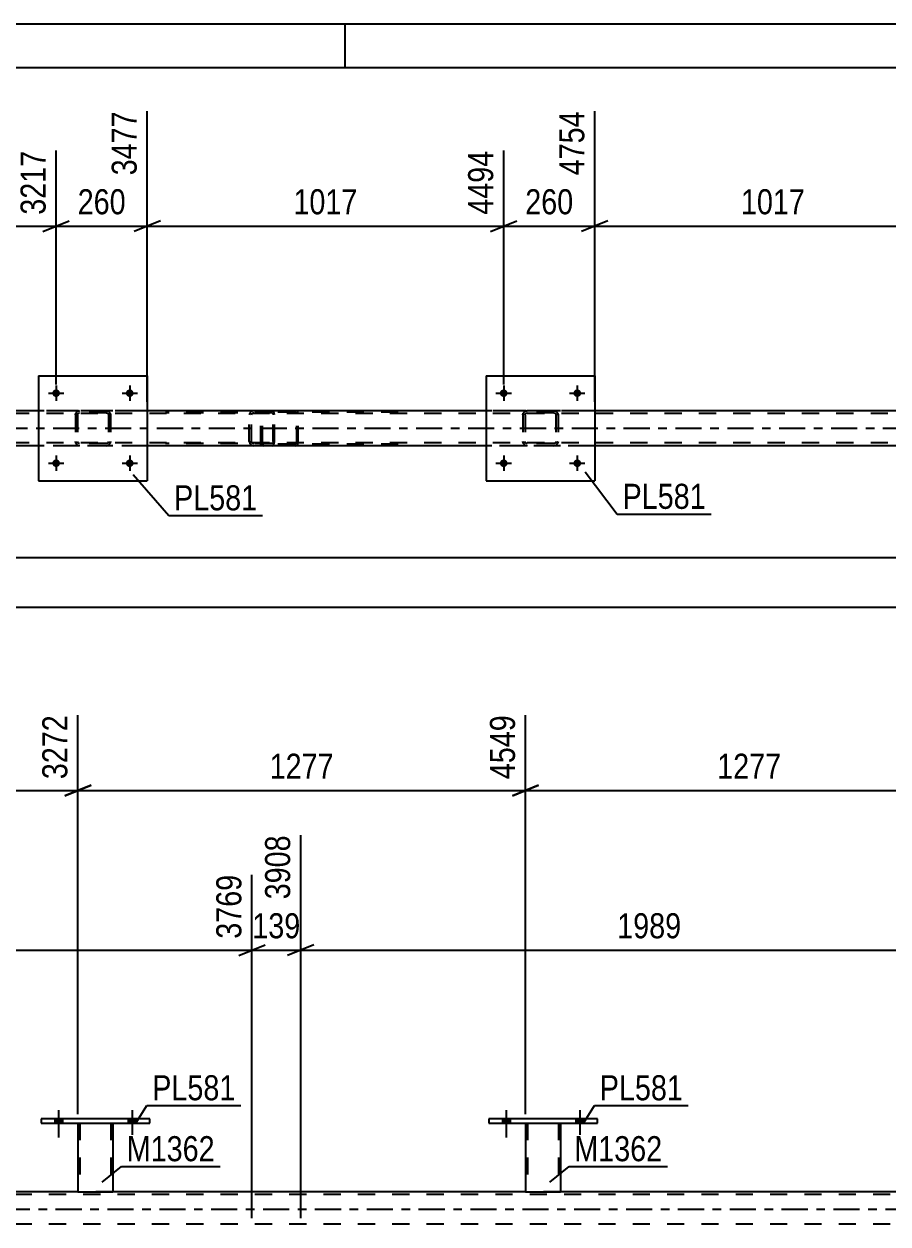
# Model space of a CAD drawing. Header units: millimetres. Extents: x 0 to 841, y 0 to 594.
# Drawn here: x 174.4 to 273, y 457 to 594 of the extents above; entities that cross this region are included whole.
import ezdxf

# ---------------------------------------------------------------- set-up
doc = ezdxf.new("R2010")
doc.units = ezdxf.units.MM
doc.linetypes.add('DXK_LINE_DOT2', pattern=[3.9198, 1.9599, -1.9599])
doc.linetypes.add('DXK_LINE_DOT3', pattern=[5.9187, 2.979, -0.9799, 0.9799, -0.9799])
doc.styles.add('Arial Narrow', font='ARIALN.TTF', dxfattribs={"height": 0.2})

# ---------------------------------------------------------------- blocks, each defined once
blk = doc.blocks.new('Unknown-814748373-1133')
at = {"color": 5, "linetype": 'Continuous'}
for p, q in [((841, 594), (0, 594)), ((211, 589), (211, 594)), ((836, 589), (5, 589))]:
    blk.add_line(p, q, dxfattribs=at)
blk = doc.blocks.new('Part-814748373-4870 - 4824')
at = {"color": 2, "linetype": 'Continuous'}
for p, q in [((176.03, 553.84), (176.03, 541.84)), ((176.03, 553.84), (188.43, 553.84)), ((188.43, 553.84), (188.43, 541.84)), ((176.03, 541.84), (188.43, 541.84))]:
    blk.add_line(p, q, dxfattribs=at)
blk = doc.blocks.new('Bolt-814748373-4830 - 4824')
at = {"linetype": 'Continuous'}
for points in [[(178.47, 551.84, -1), (177.59, 551.84, -1)], [(186.87, 551.84, -1), (185.99, 551.84, -1)]]:
    blk.add_hatch(color=1, dxfattribs=at).paths.add_polyline_path(points)
at = {"color": 1, "linetype": 'Continuous'}
for p, q in [((178.03, 552.72), (178.03, 550.96)), ((186.43, 552.72), (186.43, 550.96)), ((177.15, 551.84), (178.91, 551.84)), ((185.55, 551.84), (187.31, 551.84))]:
    blk.add_line(p, q, dxfattribs=at)
blk = doc.blocks.new('Bolt-814748373-4831 - 4824')
at = {"linetype": 'Continuous'}
for points in [[(178.47, 543.84, -1), (177.59, 543.84, -1)], [(186.87, 543.84, -1), (185.99, 543.84, -1)]]:
    blk.add_hatch(color=1, dxfattribs=at).paths.add_polyline_path(points)
at = {"color": 1, "linetype": 'Continuous'}
for p, q in [((178.03, 544.72), (178.03, 542.96)), ((186.43, 544.72), (186.43, 542.96)), ((177.15, 543.84), (178.91, 543.84)), ((185.55, 543.84), (187.31, 543.84))]:
    blk.add_line(p, q, dxfattribs=at)
blk = doc.blocks.new('Bolt-814748373-4832 - 4824')
at = {"linetype": 'Continuous'}
for points in [[(229.55, 551.84, -1), (228.67, 551.84, -1)], [(237.95, 551.84, -1), (237.07, 551.84, -1)]]:
    blk.add_hatch(color=1, dxfattribs=at).paths.add_polyline_path(points)
at = {"color": 1, "linetype": 'Continuous'}
for p, q in [((229.11, 552.72), (229.11, 550.96)), ((237.51, 552.72), (237.51, 550.96)), ((228.23, 551.84), (229.99, 551.84)), ((236.63, 551.84), (238.39, 551.84))]:
    blk.add_line(p, q, dxfattribs=at)
blk = doc.blocks.new('Bolt-814748373-4833 - 4824')
at = {"linetype": 'Continuous'}
for points in [[(229.55, 543.84, -1), (228.67, 543.84, -1)], [(237.95, 543.84, -1), (237.07, 543.84, -1)]]:
    blk.add_hatch(color=1, dxfattribs=at).paths.add_polyline_path(points)
at = {"color": 1, "linetype": 'Continuous'}
for p, q in [((229.11, 544.72), (229.11, 542.96)), ((237.51, 544.72), (237.51, 542.96)), ((228.23, 543.84), (229.99, 543.84)), ((236.63, 543.84), (238.39, 543.84))]:
    blk.add_line(p, q, dxfattribs=at)
blk = doc.blocks.new('Part-814748373-4972 - 4824')
at = {"color": 7, "linetype": 'DXK_LINE_DOT2'}
for p, q in [((201.43, 549.64), (201.4, 549.52)), ((201.57, 549.52), (201.58, 549.58)), ((201.58, 549.58), (201.62, 549.63)), ((201.74, 549.84), (201.61, 549.81)), ((201.62, 549.63), (201.68, 549.66)), ((201.68, 549.66), (201.74, 549.68)), ((217.07, 549.84), (201.74, 549.84)), ((217.07, 549.68), (201.74, 549.68)), ((205.45, 549.81), (205.32, 549.84)), ((205.32, 549.68), (205.38, 549.66)), ((205.38, 549.66), (205.41, 549.65)), ((205.41, 549.65), (205.44, 549.63)), ((205.44, 549.63), (205.47, 549.58)), ((205.47, 549.58), (205.49, 549.52)), ((205.66, 549.52), (205.63, 549.64)), ((201.4, 546.16), (201.4, 549.52)), ((201.57, 546.16), (201.57, 549.52)), ((205.49, 546.16), (205.49, 549.52)), ((205.66, 546.16), (205.66, 549.52)), ((201.4, 546.16), (201.43, 546.03)), ((201.58, 546.09), (201.57, 546.16)), ((201.62, 546.04), (201.58, 546.09)), ((201.61, 545.86), (201.74, 545.84)), ((201.62, 546.04), (201.65, 546.02)), ((201.65, 546.02), (201.68, 546.01)), ((201.68, 546.01), (201.74, 546)), ((217.07, 546), (201.74, 546)), ((217.07, 545.84), (201.74, 545.84)), ((205.38, 546.01), (205.32, 546)), ((205.32, 545.84), (205.45, 545.86)), ((205.44, 546.04), (205.38, 546.01)), ((205.47, 546.09), (205.44, 546.04)), ((205.49, 546.16), (205.47, 546.09)), ((205.63, 546.03), (205.66, 546.16))]:
    blk.add_line(p, q, dxfattribs=at)
for centre, start, end in [((201.73, 549.5), 110.7583, 155.68), ((205.33, 549.5), 24.32, 69.2417), ((201.73, 546.17), 204.32, 249.2417), ((205.33, 546.17), 290.7583, 335.68)]:
    blk.add_arc(centre, 0.331, start, end, dxfattribs=at)
blk = doc.blocks.new('Part-814748373-4871 - 4824')
at = {"color": 7, "linetype": 'DXK_LINE_DOT2'}
for p, q in [((180.23, 549.36), (180.26, 549.54)), ((180.26, 549.54), (180.23, 549.36)), ((180.49, 549.45), (180.54, 549.53)), ((180.52, 549.8), (180.71, 549.84)), ((180.71, 549.84), (180.52, 549.8)), ((180.54, 549.53), (180.62, 549.58)), ((180.62, 549.58), (180.71, 549.6)), ((183.75, 549.84), (180.71, 549.84)), ((183.75, 549.6), (180.71, 549.6)), ((183.75, 549.84), (183.93, 549.8)), ((183.93, 549.8), (183.75, 549.84)), ((183.75, 549.6), (183.84, 549.58)), ((183.84, 549.58), (183.92, 549.53)), ((183.92, 549.53), (183.97, 549.45)), ((184.19, 549.54), (184.23, 549.36)), ((184.23, 549.36), (184.19, 549.54)), ((180.23, 549.36), (180.23, 546.32)), ((180.47, 549.36), (180.49, 549.45)), ((180.47, 549.36), (180.47, 546.32)), ((183.97, 549.45), (183.99, 549.36)), ((183.99, 549.36), (183.99, 546.32)), ((184.23, 549.36), (184.23, 546.32)), ((180.26, 546.13), (180.23, 546.32)), ((180.23, 546.32), (180.26, 546.13)), ((180.49, 546.22), (180.47, 546.32)), ((180.54, 546.15), (180.49, 546.22)), ((180.71, 545.84), (180.52, 545.87)), ((180.52, 545.87), (180.71, 545.84)), ((180.62, 546.09), (180.54, 546.15)), ((180.71, 546.08), (180.62, 546.09)), ((183.75, 546.08), (180.71, 546.08)), ((183.75, 545.84), (180.71, 545.84)), ((183.84, 546.09), (183.75, 546.08)), ((183.93, 545.87), (183.75, 545.84)), ((183.75, 545.84), (183.93, 545.87)), ((183.92, 546.15), (183.84, 546.09)), ((183.97, 546.22), (183.92, 546.15)), ((183.99, 546.32), (183.97, 546.22)), ((184.23, 546.32), (184.19, 546.13)), ((184.19, 546.13), (184.23, 546.32))]:
    blk.add_line(p, q, dxfattribs=at)
at = {"color": 7, "linetype": 'DXK_LINE_DOT3'}
blk.add_line((182.23, 547.84), (182.23, 547.84), dxfattribs=at)
at = {"color": 7, "linetype": 'DXK_LINE_DOT2'}
for centre, start, end in [((180.71, 549.36), 112.5, 157.5), ((180.71, 549.36), 112.5, 157.5), ((183.75, 549.36), 22.5, 67.5), ((183.75, 549.36), 22.5, 67.5), ((180.71, 546.32), 202.5, 247.5), ((180.71, 546.32), 202.5, 247.5), ((183.75, 546.32), 292.5, 337.5), ((183.75, 546.32), 292.5, 337.5)]:
    blk.add_arc(centre, 0.48, start, end, dxfattribs=at)
blk = doc.blocks.new('Part-814748373-4876 - 4824')
at = {"color": 2, "linetype": 'Continuous'}
for p, q in [((227.11, 553.84), (227.11, 541.84)), ((227.11, 553.84), (239.51, 553.84)), ((239.51, 553.84), (239.51, 541.84)), ((227.11, 541.84), (239.51, 541.84))]:
    blk.add_line(p, q, dxfattribs=at)
blk = doc.blocks.new('Part-814748373-4877 - 4824')
at = {"color": 7, "linetype": 'DXK_LINE_DOT2'}
for p, q in [((231.31, 549.36), (231.34, 549.54)), ((231.34, 549.54), (231.31, 549.36)), ((231.57, 549.45), (231.62, 549.53)), ((231.6, 549.8), (231.79, 549.84)), ((231.79, 549.84), (231.6, 549.8)), ((231.62, 549.53), (231.7, 549.58)), ((231.7, 549.58), (231.79, 549.6)), ((234.83, 549.84), (231.79, 549.84)), ((234.83, 549.6), (231.79, 549.6)), ((234.83, 549.84), (235.01, 549.8)), ((235.01, 549.8), (234.83, 549.84)), ((234.83, 549.6), (234.92, 549.58)), ((234.92, 549.58), (235, 549.53)), ((235, 549.53), (235.05, 549.45)), ((235.27, 549.54), (235.31, 549.36)), ((235.31, 549.36), (235.27, 549.54)), ((231.31, 549.36), (231.31, 546.32)), ((231.55, 549.36), (231.57, 549.45)), ((231.55, 549.36), (231.55, 546.32)), ((235.05, 549.45), (235.07, 549.36)), ((235.07, 549.36), (235.07, 546.32)), ((235.31, 549.36), (235.31, 546.32)), ((231.34, 546.13), (231.31, 546.32)), ((231.31, 546.32), (231.34, 546.13)), ((231.57, 546.22), (231.55, 546.32)), ((231.62, 546.15), (231.57, 546.22)), ((231.79, 545.84), (231.6, 545.87)), ((231.6, 545.87), (231.79, 545.84)), ((231.7, 546.09), (231.62, 546.15)), ((231.79, 546.08), (231.7, 546.09)), ((234.83, 546.08), (231.79, 546.08)), ((234.83, 545.84), (231.79, 545.84)), ((234.92, 546.09), (234.83, 546.08)), ((235.01, 545.87), (234.83, 545.84)), ((234.83, 545.84), (235.01, 545.87)), ((235, 546.15), (234.92, 546.09)), ((235.05, 546.22), (235, 546.15)), ((235.07, 546.32), (235.05, 546.22)), ((235.31, 546.32), (235.27, 546.13)), ((235.27, 546.13), (235.31, 546.32))]:
    blk.add_line(p, q, dxfattribs=at)
at = {"color": 7, "linetype": 'DXK_LINE_DOT3'}
blk.add_line((233.31, 547.84), (233.31, 547.84), dxfattribs=at)
at = {"color": 7, "linetype": 'DXK_LINE_DOT2'}
for centre, start, end in [((231.79, 549.36), 112.5, 157.5), ((231.79, 549.36), 112.5, 157.5), ((234.83, 549.36), 22.5, 67.5), ((234.83, 549.36), 22.5, 67.5), ((231.79, 546.32), 202.5, 247.5), ((231.79, 546.32), 202.5, 247.5), ((234.83, 546.32), 292.5, 337.5), ((234.83, 546.32), 292.5, 337.5)]:
    blk.add_arc(centre, 0.48, start, end, dxfattribs=at)
blk = doc.blocks.new('Part-814748373-4959 - 4824')
at = {"color": 7, "linetype": 'DXK_LINE_DOT2'}
for p, q in [((202.68, 549.84), (190.52, 549.84)), ((202.68, 549.6), (190.52, 549.6)), ((200.12, 549.54), (200.1, 549.44)), ((200.35, 549.45), (200.41, 549.53)), ((200.59, 549.84), (200.39, 549.8)), ((200.41, 549.53), (200.49, 549.58)), ((200.49, 549.58), (200.59, 549.6)), ((201.4, 549.6), (201.4, 549.84)), ((202.78, 549.8), (202.68, 549.84)), ((202.68, 549.6), (202.73, 549.58)), ((202.73, 549.58), (202.77, 549.53)), ((202.77, 549.53), (202.8, 549.45)), ((202.87, 549.7), (202.78, 549.8)), ((202.93, 549.54), (202.87, 549.7)), ((202.95, 549.36), (202.93, 549.54)), ((200.1, 549.44), (200.08, 549.36)), ((200.08, 546.32), (200.08, 549.36)), ((200.33, 549.36), (200.35, 549.45)), ((200.33, 546.32), (200.33, 549.36)), ((202.8, 549.45), (202.81, 549.36)), ((202.81, 546.32), (202.81, 549.36)), ((202.95, 546.32), (202.95, 549.36)), ((202.68, 546.08), (190.52, 546.08)), ((202.68, 545.84), (190.52, 545.84)), ((200.08, 546.32), (200.1, 546.23)), ((200.1, 546.23), (200.12, 546.13)), ((200.35, 546.22), (200.33, 546.32)), ((200.41, 546.15), (200.35, 546.22)), ((200.39, 545.87), (200.59, 545.84)), ((200.49, 546.09), (200.41, 546.15)), ((200.59, 546.08), (200.49, 546.09)), ((201.4, 545.84), (201.4, 546.08)), ((202.73, 546.09), (202.68, 546.08)), ((202.68, 545.84), (202.78, 545.87)), ((202.77, 546.15), (202.73, 546.09)), ((202.8, 546.22), (202.77, 546.15)), ((202.78, 545.87), (202.87, 545.98)), ((202.81, 546.32), (202.8, 546.22)), ((202.87, 545.98), (202.88, 546.01)), ((202.88, 546.01), (202.93, 546.13)), ((202.93, 546.13), (202.95, 546.32))]:
    blk.add_line(p, q, dxfattribs=at)
for centre, start, end in [((200.57, 549.34), 111.1941, 156.1506), ((200.57, 546.33), 203.8494, 248.8059)]:
    blk.add_arc(centre, 0.492, start, end, dxfattribs=at)
blk = doc.blocks.new('Part-814748373-5024 - 4824')
at = {"color": 7, "linetype": 'DXK_LINE_DOT2'}
for p, q in [((770.77, 549.84), (124.95, 549.84)), ((188.43, 549.84), (176.03, 549.84)), ((239.51, 549.84), (227.11, 549.84)), ((770.77, 549.52), (106.67, 549.52)), ((770.77, 546.16), (106.67, 546.16)), ((767.61, 545.84), (106.67, 545.84)), ((188.43, 545.84), (176.03, 545.84)), ((239.51, 545.84), (227.11, 545.84))]:
    blk.add_line(p, q, dxfattribs=at)
at = {"color": 2, "linetype": 'Continuous'}
for p, q in [((176.03, 549.84), (137.35, 549.84)), ((227.11, 549.84), (188.43, 549.84)), ((278.19, 549.84), (239.51, 549.84)), ((176.03, 545.84), (137.35, 545.84)), ((227.11, 545.84), (188.43, 545.84)), ((278.19, 545.84), (239.51, 545.84))]:
    blk.add_line(p, q, dxfattribs=at)
at = {"color": 7, "linetype": 'DXK_LINE_DOT3'}
blk.add_line((106.67, 547.84), (770.77, 547.84), dxfattribs=at)
blk = doc.blocks.new('Bolt-814748373-3010 - 3007')
at = {"linetype": 'Continuous'}
for points in [[(177.87, 468.48), (178.75, 468.48), (178.75, 468.96), (177.87, 468.96)], [(186.27, 468.48), (187.15, 468.48), (187.15, 468.96), (186.27, 468.96)]]:
    blk.add_hatch(color=1, dxfattribs=at).paths.add_polyline_path(points)
at = {"color": 1, "linetype": 'Continuous'}
for p, q in [((177.87, 468.96), (177.87, 468.48)), ((178.31, 469.96), (178.31, 466.84)), ((178.75, 468.96), (178.75, 468.48)), ((186.27, 468.96), (186.27, 468.48)), ((186.71, 469.96), (186.71, 466.84)), ((187.15, 468.96), (187.15, 468.48))]:
    blk.add_line(p, q, dxfattribs=at)
blk = doc.blocks.new('Bolt-814748373-3009 - 3007')
at = {"linetype": 'Continuous'}
for points in [[(228.96, 468.48), (229.84, 468.48), (229.84, 468.96), (228.96, 468.96)], [(237.36, 468.48), (238.24, 468.48), (238.24, 468.96), (237.36, 468.96)]]:
    blk.add_hatch(color=1, dxfattribs=at).paths.add_polyline_path(points)
at = {"color": 1, "linetype": 'Continuous'}
for p, q in [((228.96, 468.96), (228.96, 468.48)), ((229.4, 469.96), (229.4, 466.84)), ((229.84, 468.96), (229.84, 468.48)), ((237.36, 468.96), (237.36, 468.48)), ((237.8, 469.96), (237.8, 466.84)), ((238.24, 468.96), (238.24, 468.48))]:
    blk.add_line(p, q, dxfattribs=at)
blk = doc.blocks.new('Bolt-814748373-3011 - 3007')
at = {"linetype": 'Continuous'}
for points in [[(177.87, 468.48), (178.75, 468.48), (178.75, 468.96), (177.87, 468.96)], [(186.27, 468.48), (187.15, 468.48), (187.15, 468.96), (186.27, 468.96)]]:
    blk.add_hatch(color=1, dxfattribs=at).paths.add_polyline_path(points)
at = {"color": 1, "linetype": 'Continuous'}
for p, q in [((177.87, 468.96), (177.87, 468.48)), ((178.31, 469.96), (178.31, 466.84)), ((178.75, 468.96), (178.75, 468.48)), ((186.27, 468.96), (186.27, 468.48)), ((186.71, 469.96), (186.71, 466.84)), ((187.15, 468.96), (187.15, 468.48))]:
    blk.add_line(p, q, dxfattribs=at)
blk = doc.blocks.new('Bolt-814748373-3020 - 3007')
at = {"linetype": 'Continuous'}
for points in [[(228.96, 468.48), (229.84, 468.48), (229.84, 468.96), (228.96, 468.96)], [(237.36, 468.48), (238.24, 468.48), (238.24, 468.96), (237.36, 468.96)]]:
    blk.add_hatch(color=1, dxfattribs=at).paths.add_polyline_path(points)
at = {"color": 1, "linetype": 'Continuous'}
for p, q in [((228.96, 468.96), (228.96, 468.48)), ((229.4, 469.96), (229.4, 466.84)), ((229.84, 468.96), (229.84, 468.48)), ((237.36, 468.96), (237.36, 468.48)), ((237.8, 469.96), (237.8, 466.84)), ((238.24, 468.96), (238.24, 468.48))]:
    blk.add_line(p, q, dxfattribs=at)
blk = doc.blocks.new('Part-814748373-3167 - 3007')
at = {"color": 7, "linetype": 'DXK_LINE_DOT2'}
for p, q in [((231.6, 468.49), (235.6, 468.49)), ((231.6, 468.48), (231.6, 468.49)), ((231.6, 468.49), (231.6, 468.48)), ((231.84, 468.49), (231.84, 460.64)), ((235.36, 468.49), (235.36, 460.64)), ((235.6, 468.49), (235.6, 468.48)), ((235.6, 468.48), (235.6, 468.49)), ((235.3, 460.64), (235.34, 460.64)), ((235.3, 460.64), (235.34, 460.64)), ((235.34, 460.64), (235.36, 460.64)), ((235.34, 460.64), (235.36, 460.64))]:
    blk.add_line(p, q, dxfattribs=at)
at = {"color": 2, "linetype": 'Continuous'}
for p, q in [((231.6, 468.48), (231.6, 460.64)), ((235.6, 468.48), (235.6, 460.64)), ((231.6, 460.64), (235.6, 460.64))]:
    blk.add_line(p, q, dxfattribs=at)
blk = doc.blocks.new('Part-814748373-3172 - 3007')
at = {"color": 2, "linetype": 'Continuous'}
for p, q in [((227.4, 468.96), (227.4, 468.48)), ((239.8, 468.96), (227.4, 468.96)), ((239.8, 468.48), (239.8, 468.96)), ((227.4, 468.48), (239.8, 468.48))]:
    blk.add_line(p, q, dxfattribs=at)
blk = doc.blocks.new('Part-814748373-3177 - 3007')
at = {"color": 7, "linetype": 'DXK_LINE_DOT2'}
for p, q in [((180.51, 468.49), (184.51, 468.49)), ((180.51, 468.48), (180.51, 468.49)), ((180.51, 468.49), (180.51, 468.48)), ((180.75, 468.49), (180.75, 460.64)), ((184.27, 468.49), (184.27, 460.64)), ((184.51, 468.49), (184.51, 468.48)), ((184.51, 468.48), (184.51, 468.49)), ((184.22, 460.64), (184.26, 460.64)), ((184.22, 460.64), (184.26, 460.64)), ((184.26, 460.64), (184.27, 460.64)), ((184.26, 460.64), (184.27, 460.64))]:
    blk.add_line(p, q, dxfattribs=at)
at = {"color": 2, "linetype": 'Continuous'}
for p, q in [((180.51, 468.48), (180.51, 460.64)), ((184.51, 468.48), (184.51, 460.64)), ((180.51, 460.64), (184.51, 460.64))]:
    blk.add_line(p, q, dxfattribs=at)
blk = doc.blocks.new('Part-814748373-3182 - 3007')
at = {"color": 2, "linetype": 'Continuous'}
for p, q in [((176.31, 468.96), (176.31, 468.48)), ((188.71, 468.96), (176.31, 468.96)), ((188.71, 468.48), (188.71, 468.96)), ((176.31, 468.48), (188.71, 468.48))]:
    blk.add_line(p, q, dxfattribs=at)
blk = doc.blocks.new('Part-814748373-3316 - 3007')
at = {"color": 2, "linetype": 'Continuous'}
for p, q in [((180.51, 460.64), (133.43, 460.64)), ((231.6, 460.64), (184.51, 460.64)), ((282.68, 460.64), (235.6, 460.64))]:
    blk.add_line(p, q, dxfattribs=at)
at = {"color": 7, "linetype": 'DXK_LINE_DOT2'}
for p, q in [((184.51, 460.64), (180.51, 460.64)), ((235.6, 460.64), (231.6, 460.64)), ((771.05, 460.32), (106.95, 460.32)), ((771.05, 456.96), (106.95, 456.96))]:
    blk.add_line(p, q, dxfattribs=at)
at = {"color": 7, "linetype": 'DXK_LINE_DOT3'}
blk.add_line((106.95, 458.64), (771.05, 458.64), dxfattribs=at)
blk = doc.blocks.new('StraightDimension-814748373-5067 - 4824')
at = {"color": 7, "linetype": 'Continuous'}
blk.add_line((64.11, 527.4), (771.41, 527.4), dxfattribs=at)
blk = doc.blocks.new('StraightDimension-814748373-5521 - 4824')
at = {"color": 7, "linetype": 'Continuous'}
for p, q in [((188.43, 550.84), (188.43, 584.04)), ((229.11, 552.84), (229.11, 579.54)), ((189.93, 571.52), (186.93, 570.32)), ((227.61, 570.32), (230.61, 571.52)), ((188.43, 570.92), (229.11, 570.92))]:
    blk.add_line(p, q, dxfattribs=at)
at = {"color": 0}
blk.add_wipeout([(213.02, 571.67), (213.02, 575.87), (204.51, 575.87), (204.51, 571.67)], dxfattribs=at)
at = {"color": 3, "style": 'Arial Narrow'}
blk.add_text('1017', height=2.863, dxfattribs=at).set_placement((205.11, 572.27))
at = {"color": 0, "linetype": 'Continuous'}
blk.add_wipeout([(228.51, 580.14), (224.31, 580.14), (224.31, 571.62), (228.51, 571.62)], dxfattribs=at)
at = {"color": 3, "linetype": 'Continuous', "style": 'Arial Narrow'}
blk.add_text('4494', height=2.863, rotation=90.0002, dxfattribs=at).set_placement((227.91, 572.22))
blk = doc.blocks.new('StraightDimension-814748373-5485 - 4824')
at = {"color": 7, "linetype": 'Continuous'}
for p, q in [((239.51, 550.84), (239.51, 584.04)), ((280.19, 552.84), (280.19, 579.54)), ((241.01, 571.52), (238.01, 570.32)), ((278.69, 570.32), (281.69, 571.52)), ((239.51, 570.92), (280.19, 570.92))]:
    blk.add_line(p, q, dxfattribs=at)
at = {"color": 0}
blk.add_wipeout([(264.1, 571.67), (264.1, 575.87), (255.59, 575.87), (255.59, 571.67)], dxfattribs=at)
at = {"color": 3, "style": 'Arial Narrow'}
blk.add_text('1017', height=2.863, dxfattribs=at).set_placement((256.19, 572.27))
at = {"color": 0, "linetype": 'Continuous'}
blk.add_wipeout([(279.59, 580.14), (275.39, 580.14), (275.39, 571.62), (279.59, 571.62)], dxfattribs=at)
at = {"color": 3, "linetype": 'Continuous', "style": 'Arial Narrow'}
blk.add_text('5771', height=2.863, rotation=90.0002, dxfattribs=at).set_placement((278.99, 572.22))
blk = doc.blocks.new('StraightDimension-814748373-5503 - 4824')
at = {"color": 7, "linetype": 'Continuous'}
for p, q in [((239.51, 550.84), (239.51, 584.04)), ((229.11, 552.84), (229.11, 579.54)), ((227.61, 570.32), (230.61, 571.52)), ((241.01, 571.52), (238.01, 570.32)), ((229.11, 570.92), (239.51, 570.92))]:
    blk.add_line(p, q, dxfattribs=at)
at = {"color": 0}
blk.add_wipeout([(237.65, 571.67), (237.65, 575.87), (230.97, 575.87), (230.97, 571.67)], dxfattribs=at)
at = {"color": 3, "style": 'Arial Narrow'}
blk.add_text('260', height=2.863, dxfattribs=at).set_placement((231.57, 572.27))
at = {"color": 0, "linetype": 'Continuous'}
blk.add_wipeout([(238.91, 584.64), (234.71, 584.64), (234.71, 576.12), (238.91, 576.12)], dxfattribs=at)
at = {"color": 3, "linetype": 'Continuous', "style": 'Arial Narrow'}
blk.add_text('4754', height=2.863, rotation=90.0002, dxfattribs=at).set_placement((238.31, 576.72))
blk = doc.blocks.new('StraightDimension-814748373-5539 - 4824')
at = {"color": 7, "linetype": 'Continuous'}
for p, q in [((188.43, 550.84), (188.43, 584.04)), ((178.03, 552.84), (178.03, 579.54)), ((176.53, 570.32), (179.53, 571.52)), ((189.93, 571.52), (186.93, 570.32)), ((178.03, 570.92), (188.43, 570.92))]:
    blk.add_line(p, q, dxfattribs=at)
at = {"color": 0}
blk.add_wipeout([(186.57, 571.67), (186.57, 575.87), (179.89, 575.87), (179.89, 571.67)], dxfattribs=at)
at = {"color": 3, "style": 'Arial Narrow'}
blk.add_text('260', height=2.863, dxfattribs=at).set_placement((180.49, 572.27))
at = {"color": 0, "linetype": 'Continuous'}
blk.add_wipeout([(187.83, 584.64), (183.63, 584.64), (183.63, 576.12), (187.83, 576.12)], dxfattribs=at)
at = {"color": 3, "linetype": 'Continuous', "style": 'Arial Narrow'}
blk.add_text('3477', height=2.863, rotation=90.0002, dxfattribs=at).set_placement((187.23, 576.72))
blk = doc.blocks.new('StraightDimension-814748373-5557 - 4824')
at = {"color": 7, "linetype": 'Continuous'}
for p, q in [((137.35, 550.84), (137.35, 584.04)), ((178.03, 552.84), (178.03, 579.54)), ((138.85, 571.52), (135.85, 570.32)), ((176.53, 570.32), (179.53, 571.52)), ((137.35, 570.92), (178.03, 570.92))]:
    blk.add_line(p, q, dxfattribs=at)
at = {"color": 0}
blk.add_wipeout([(161.94, 571.67), (161.94, 575.87), (153.43, 575.87), (153.43, 571.67)], dxfattribs=at)
at = {"color": 3, "style": 'Arial Narrow'}
blk.add_text('1017', height=2.863, dxfattribs=at).set_placement((154.03, 572.27))
at = {"color": 0, "linetype": 'Continuous'}
blk.add_wipeout([(177.43, 580.14), (173.23, 580.14), (173.23, 571.62), (177.43, 571.62)], dxfattribs=at)
at = {"color": 3, "linetype": 'Continuous', "style": 'Arial Narrow'}
blk.add_text('3217', height=2.863, rotation=90.0002, dxfattribs=at).set_placement((176.83, 572.22))
blk = doc.blocks.new('StraightDimension-814748373-8687 - 4824')
at = {"color": 7, "linetype": 'Continuous'}
blk.add_line((64.75, 533.08), (770.77, 533.08), dxfattribs=at)
blk = doc.blocks.new('StraightDimension-814748373-4014 - 3007')
at = {"color": 7, "linetype": 'Continuous'}
for p, q in [((205.94, 457.64), (205.94, 501.35)), ((200.37, 457.64), (200.37, 496.85)), ((198.87, 487.64), (201.87, 488.84)), ((200.37, 488.24), (205.94, 488.24)), ((207.44, 488.84), (204.44, 487.64))]:
    blk.add_line(p, q, dxfattribs=at)
at = {"color": 0}
blk.add_wipeout([(206.5, 488.99), (206.5, 493.19), (199.82, 493.19), (199.82, 488.99)], dxfattribs=at)
at = {"color": 3, "style": 'Arial Narrow'}
blk.add_text('139', height=2.863, dxfattribs=at).set_placement((200.42, 489.59))
at = {"color": 0, "linetype": 'Continuous'}
blk.add_wipeout([(205.34, 501.95), (201.14, 501.95), (201.14, 493.44), (205.34, 493.44)], dxfattribs=at)
at = {"color": 3, "linetype": 'Continuous', "style": 'Arial Narrow'}
blk.add_text('3908', height=2.863, rotation=90.0002, dxfattribs=at).set_placement((204.74, 494.04))
blk = doc.blocks.new('StraightDimension-814748373-4360 - 3007')
at = {"color": 7, "linetype": 'Continuous'}
for p, q in [((129.43, 469.49), (129.43, 515.07)), ((180.51, 469.49), (180.51, 515.07)), ((130.93, 507.06), (127.93, 505.86)), ((179.01, 505.86), (182.01, 507.06)), ((129.43, 506.46), (180.51, 506.46))]:
    blk.add_line(p, q, dxfattribs=at)
at = {"color": 0}
blk.add_wipeout([(159.23, 507.21), (159.23, 511.41), (150.72, 511.41), (150.72, 507.21)], dxfattribs=at)
at = {"color": 3, "style": 'Arial Narrow'}
blk.add_text('1277', height=2.863, dxfattribs=at).set_placement((151.32, 507.81))
at = {"color": 0, "linetype": 'Continuous'}
blk.add_wipeout([(179.91, 515.67), (175.71, 515.67), (175.71, 507.15), (179.91, 507.15)], dxfattribs=at)
at = {"color": 3, "linetype": 'Continuous', "style": 'Arial Narrow'}
blk.add_text('3272', height=2.863, rotation=90.0002, dxfattribs=at).set_placement((179.31, 507.76))
blk = doc.blocks.new('StraightDimension-814748373-4370 - 3007')
at = {"color": 7, "linetype": 'Continuous'}
for p, q in [((180.51, 469.49), (180.51, 515.07)), ((231.6, 469.49), (231.6, 515.07)), ((182.01, 507.06), (179.01, 505.86)), ((230.1, 505.86), (233.1, 507.06)), ((180.51, 506.46), (231.6, 506.46))]:
    blk.add_line(p, q, dxfattribs=at)
at = {"color": 0}
blk.add_wipeout([(210.31, 507.21), (210.31, 511.41), (201.8, 511.41), (201.8, 507.21)], dxfattribs=at)
at = {"color": 3, "style": 'Arial Narrow'}
blk.add_text('1277', height=2.863, dxfattribs=at).set_placement((202.4, 507.81))
at = {"color": 0, "linetype": 'Continuous'}
blk.add_wipeout([(231, 515.67), (226.8, 515.67), (226.8, 507.15), (231, 507.15)], dxfattribs=at)
at = {"color": 3, "linetype": 'Continuous', "style": 'Arial Narrow'}
blk.add_text('4549', height=2.863, rotation=90.0002, dxfattribs=at).set_placement((230.4, 507.76))
blk = doc.blocks.new('StraightDimension-814748373-4038 - 3007')
at = {"color": 7, "linetype": 'Continuous'}
for p, q in [((205.94, 457.64), (205.94, 501.35)), ((285.5, 457.64), (285.5, 496.85)), ((207.44, 488.84), (204.44, 487.64)), ((205.94, 488.24), (285.5, 488.24)), ((284, 487.64), (287, 488.84))]:
    blk.add_line(p, q, dxfattribs=at)
at = {"color": 0}
blk.add_wipeout([(249.98, 488.99), (249.98, 493.19), (241.47, 493.19), (241.47, 488.99)], dxfattribs=at)
at = {"color": 3, "style": 'Arial Narrow'}
blk.add_text('1989', height=2.863, dxfattribs=at).set_placement((242.07, 489.59))
at = {"color": 0, "linetype": 'Continuous'}
blk.add_wipeout([(284.9, 497.45), (280.7, 497.45), (280.7, 488.94), (284.9, 488.94)], dxfattribs=at)
at = {"color": 3, "linetype": 'Continuous', "style": 'Arial Narrow'}
blk.add_text('5897', height=2.863, rotation=90.0002, dxfattribs=at).set_placement((284.3, 489.54))
blk = doc.blocks.new('StraightDimension-814748373-4293 - 3007')
at = {"color": 7, "linetype": 'Continuous'}
for p, q in [((116.55, 457.64), (116.55, 496.85)), ((200.37, 457.64), (200.37, 496.85)), ((118.05, 488.84), (115.05, 487.64)), ((116.55, 488.24), (200.37, 488.24)), ((198.87, 487.64), (201.87, 488.84))]:
    blk.add_line(p, q, dxfattribs=at)
at = {"color": 0}
blk.add_wipeout([(162.72, 488.99), (162.72, 493.19), (154.21, 493.19), (154.21, 488.99)], dxfattribs=at)
at = {"color": 3, "style": 'Arial Narrow'}
blk.add_text('2095', height=2.863, dxfattribs=at).set_placement((154.81, 489.59))
at = {"color": 0, "linetype": 'Continuous'}
blk.add_wipeout([(199.77, 497.45), (195.57, 497.45), (195.57, 488.94), (199.77, 488.94)], dxfattribs=at)
at = {"color": 3, "linetype": 'Continuous', "style": 'Arial Narrow'}
blk.add_text('3769', height=2.863, rotation=90.0002, dxfattribs=at).set_placement((199.17, 489.54))
blk = doc.blocks.new('StraightDimension-814748373-4380 - 3007')
at = {"color": 7, "linetype": 'Continuous'}
for p, q in [((231.6, 469.49), (231.6, 515.07)), ((282.68, 469.49), (282.68, 515.07)), ((233.1, 507.06), (230.1, 505.86)), ((281.18, 505.86), (284.18, 507.06)), ((231.6, 506.46), (282.68, 506.46))]:
    blk.add_line(p, q, dxfattribs=at)
at = {"color": 0}
blk.add_wipeout([(261.39, 507.21), (261.39, 511.41), (252.88, 511.41), (252.88, 507.21)], dxfattribs=at)
at = {"color": 3, "style": 'Arial Narrow'}
blk.add_text('1277', height=2.863, dxfattribs=at).set_placement((253.48, 507.81))
at = {"color": 0, "linetype": 'Continuous'}
blk.add_wipeout([(282.08, 515.67), (277.88, 515.67), (277.88, 507.15), (282.08, 507.15)], dxfattribs=at)
at = {"color": 3, "linetype": 'Continuous', "style": 'Arial Narrow'}
blk.add_text('5826', height=2.863, rotation=90.0002, dxfattribs=at).set_placement((281.48, 507.76))
blk = doc.blocks.new('Mark-814748373-4866 - 4824')
at = {"color": 0}
blk.add_wipeout([(200.99, 538.46), (200.99, 541.46), (191.49, 541.46), (191.49, 538.46)], dxfattribs=at)
blk.add_wipeout([(200.99, 538.46), (200.99, 541.46), (191.49, 541.46), (191.49, 538.46)], dxfattribs=at)
at = {"color": 30, "linetype": 'Continuous'}
for p, q in [((186.83, 542.56), (190.89, 537.86)), ((190.89, 537.86), (201.59, 537.86))]:
    blk.add_line(p, q, dxfattribs=at)
at = {"color": 3, "style": 'Arial Narrow'}
blk.add_text('PL581', height=2.863, dxfattribs=at).set_placement((191.49, 538.46))
blk = doc.blocks.new('Mark-814748373-4872 - 4824')
at = {"color": 0}
blk.add_wipeout([(252.19, 538.63), (252.19, 541.63), (242.68, 541.63), (242.68, 538.63)], dxfattribs=at)
blk.add_wipeout([(252.19, 538.63), (252.19, 541.63), (242.68, 541.63), (242.68, 538.63)], dxfattribs=at)
at = {"color": 30, "linetype": 'Continuous'}
for p, q in [((238.4, 542.86), (242.08, 538.03)), ((242.08, 538.03), (252.79, 538.03))]:
    blk.add_line(p, q, dxfattribs=at)
at = {"color": 3, "style": 'Arial Narrow'}
blk.add_text('PL581', height=2.863, dxfattribs=at).set_placement((242.68, 538.63))
blk = doc.blocks.new('Mark-814748373-3163 - 3007')
at = {"color": 0}
blk.add_wipeout([(247.22, 464.13), (247.22, 467.13), (237.17, 467.13), (237.17, 464.13)], dxfattribs=at)
blk.add_wipeout([(247.22, 464.13), (247.22, 467.13), (237.17, 467.13), (237.17, 464.13)], dxfattribs=at)
at = {"color": 30, "linetype": 'Continuous'}
for p, q in [((234.37, 461.75), (236.57, 463.53)), ((236.57, 463.53), (247.82, 463.53))]:
    blk.add_line(p, q, dxfattribs=at)
at = {"color": 3, "style": 'Arial Narrow'}
blk.add_text('M1362', height=2.863, dxfattribs=at).set_placement((237.17, 464.13))
blk = doc.blocks.new('Mark-814748373-3168 - 3007')
at = {"color": 0}
blk.add_wipeout([(249.58, 471.09), (249.58, 474.09), (240.08, 474.09), (240.08, 471.09)], dxfattribs=at)
blk.add_wipeout([(249.58, 471.09), (249.58, 474.09), (240.08, 474.09), (240.08, 471.09)], dxfattribs=at)
at = {"color": 30, "linetype": 'Continuous'}
for p, q in [((238.21, 468.48), (239.48, 470.49)), ((239.48, 470.49), (250.18, 470.49))]:
    blk.add_line(p, q, dxfattribs=at)
at = {"color": 3, "style": 'Arial Narrow'}
blk.add_text('PL581', height=2.863, dxfattribs=at).set_placement((240.08, 471.09))
blk = doc.blocks.new('Mark-814748373-3173 - 3007')
at = {"color": 0}
blk.add_wipeout([(196.14, 464.13), (196.14, 467.13), (186.09, 467.13), (186.09, 464.13)], dxfattribs=at)
blk.add_wipeout([(196.14, 464.13), (196.14, 467.13), (186.09, 467.13), (186.09, 464.13)], dxfattribs=at)
at = {"color": 30, "linetype": 'Continuous'}
for p, q in [((183.29, 461.75), (185.49, 463.53)), ((185.49, 463.53), (196.74, 463.53))]:
    blk.add_line(p, q, dxfattribs=at)
at = {"color": 3, "style": 'Arial Narrow'}
blk.add_text('M1362', height=2.863, dxfattribs=at).set_placement((186.09, 464.13))
blk = doc.blocks.new('Mark-814748373-3178 - 3007')
at = {"color": 0}
blk.add_wipeout([(198.5, 471.09), (198.5, 474.09), (189, 474.09), (189, 471.09)], dxfattribs=at)
blk.add_wipeout([(198.5, 471.09), (198.5, 474.09), (189, 474.09), (189, 471.09)], dxfattribs=at)
at = {"color": 30, "linetype": 'Continuous'}
for p, q in [((187.13, 468.48), (188.4, 470.49)), ((188.4, 470.49), (199.1, 470.49))]:
    blk.add_line(p, q, dxfattribs=at)
at = {"color": 3, "style": 'Arial Narrow'}
blk.add_text('PL581', height=2.863, dxfattribs=at).set_placement((189, 471.09))

msp = doc.modelspace()

# ---------------------------------------------------------------- block references
for name in ['Unknown-814748373-1133', 'Part-814748373-4870 - 4824', 'Part-814748373-4876 - 4824', 'Bolt-814748373-4830 - 4824', 'Bolt-814748373-4832 - 4824', 'Part-814748373-5024 - 4824', 'Part-814748373-4871 - 4824', 'Part-814748373-4959 - 4824', 'Part-814748373-4972 - 4824', 'Part-814748373-4877 - 4824', 'Bolt-814748373-4831 - 4824', 'Bolt-814748373-4833 - 4824', 'Part-814748373-3182 - 3007', 'Bolt-814748373-3010 - 3007', 'Bolt-814748373-3011 - 3007', 'Part-814748373-3172 - 3007', 'Bolt-814748373-3009 - 3007', 'Bolt-814748373-3020 - 3007', 'Part-814748373-3177 - 3007', 'Part-814748373-3167 - 3007', 'Part-814748373-3316 - 3007']:
    msp.add_blockref(name, (0, 0))

# ---------------------------------------------------------------- next in the draw order: block references
for name in ['StraightDimension-814748373-5521 - 4824', 'StraightDimension-814748373-5485 - 4824', 'StraightDimension-814748373-5067 - 4824', 'StraightDimension-814748373-4360 - 3007', 'StraightDimension-814748373-4014 - 3007']:
    msp.add_blockref(name, (0, 0))

# ---------------------------------------------------------------- next in the draw order: block references
for name in ['StraightDimension-814748373-5539 - 4824', 'StraightDimension-814748373-5503 - 4824', 'StraightDimension-814748373-8687 - 4824', 'StraightDimension-814748373-4370 - 3007']:
    msp.add_blockref(name, (0, 0))

# ---------------------------------------------------------------- next in the draw order: block references
for name in ['StraightDimension-814748373-5557 - 4824', 'Mark-814748373-4872 - 4824', 'Mark-814748373-4866 - 4824', 'StraightDimension-814748373-4038 - 3007', 'StraightDimension-814748373-4293 - 3007']:
    msp.add_blockref(name, (0, 0))

# ---------------------------------------------------------------- next in the draw order: block references
for name in ['StraightDimension-814748373-4380 - 3007', 'Mark-814748373-3178 - 3007', 'Mark-814748373-3173 - 3007', 'Mark-814748373-3163 - 3007']:
    msp.add_blockref(name, (0, 0))

# ---------------------------------------------------------------- next in the draw order: block references
msp.add_blockref('Mark-814748373-3168 - 3007', (0, 0))

doc.saveas('drawing.dxf')
